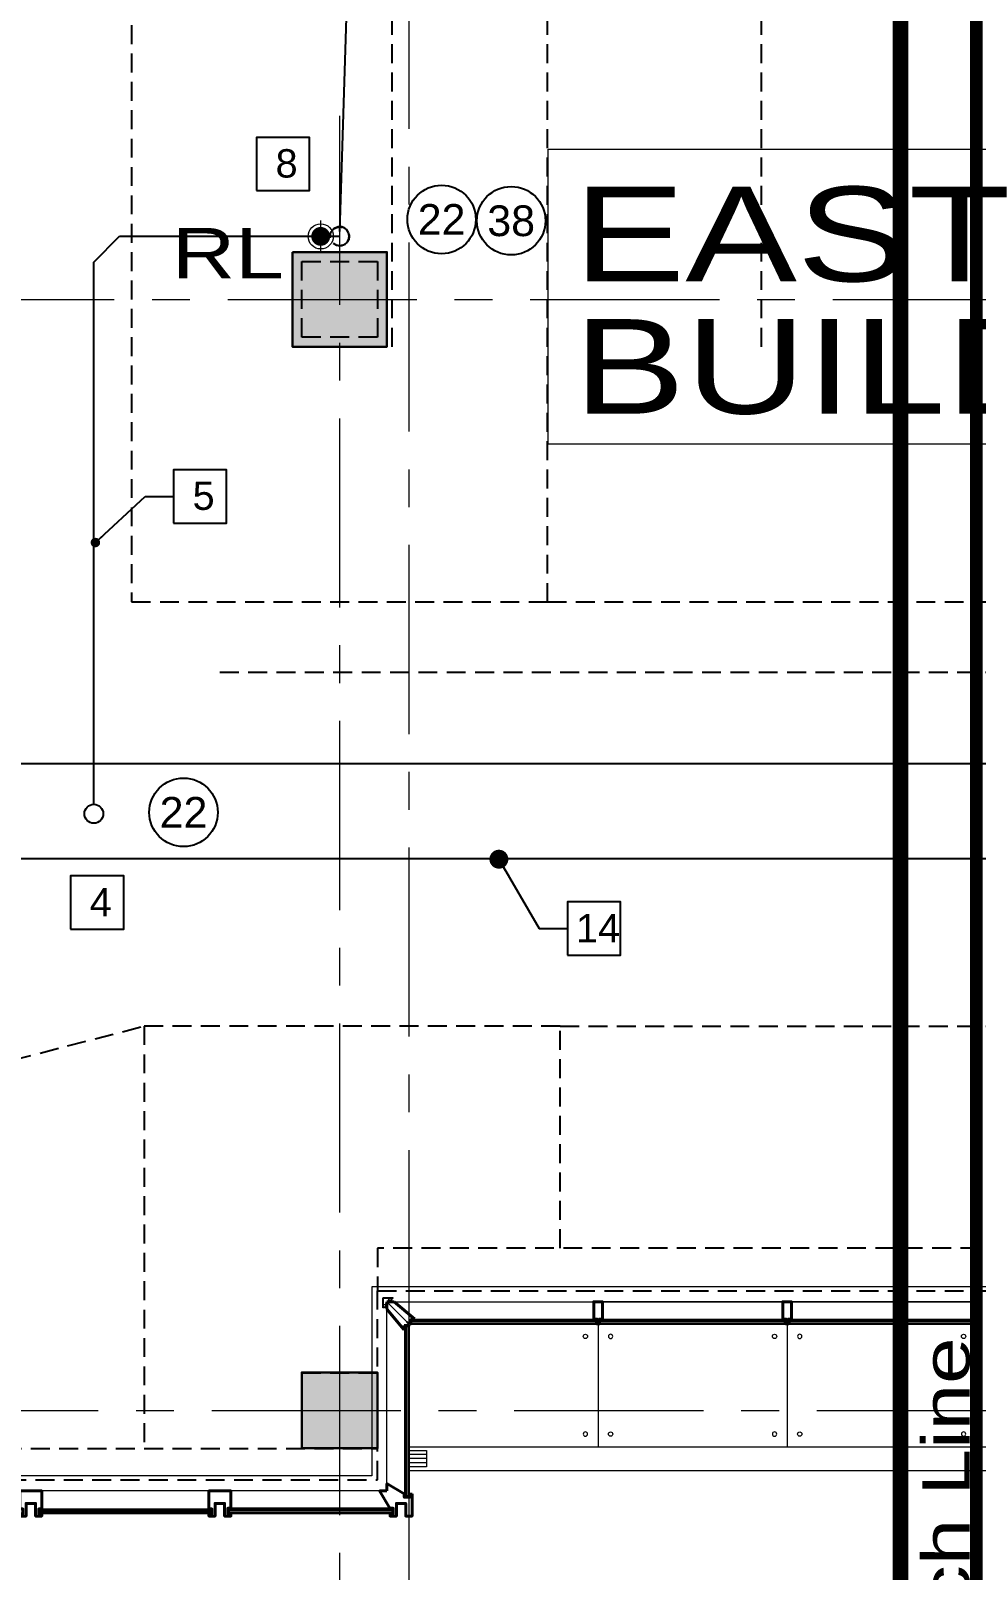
# Model space of a CAD drawing. Header units: inches. Extents: x -26500 to -19632, y -3347 to 2257.
# Drawn here: x -22981 to -22681, y -36.1 to 452.4 of the extents above; entities that cross this region are included whole.
import ezdxf
from ezdxf.enums import TextEntityAlignment as Align

# ---------------------------------------------------------------- set-up
doc = ezdxf.new("R2010")
doc.units = ezdxf.units.IN
doc.header["$LTSCALE"] = 48
doc.header["$MEASUREMENT"] = 0
for name, pattern in [('A105$0$CENTER', [2, 1.25, -0.25, 0.25, -0.25]), ('A105$0$DGN Style 4', [377.27725, 188.5208, -94.2604, 0.235651, -94.2604]), ('Matchline$0$DASHED', [0.75, 0.5, -0.25]), ('NB - 9th floor_plan$0$HIDDEN2', [0.1875, 0.125, -0.0625]), ('NB - 9th floor_plan$0$PHANTOM2', [1.25, 0.625, -0.125, 0.125, -0.125, 0.125, -0.125])]:
    doc.linetypes.add(name, pattern=pattern)
for name, color, linetype in [('A105$0$A-ANNO-PATT-1-5', 8, 'Continuous'), ('A105$0$A-ANNO-PATT-4-12', 8, 'Continuous'), ('A105$0$A-ANNO-TEXT', 8, 'Continuous'), ('A105$0$A-COLS-COL1-5', 8, 'Continuous'), ('A105$0$A-COLS-COL4-12', 8, 'Continuous'), ('A105$0$A-FLOR-SLAB', 8, 'Continuous'), ('A105$0$A-FLOR-SLEEVE', 8, 'Continuous'), ('A105$0$A-GLAZ', 8, 'Continuous'), ('A105$0$A-GLAZ-ABOVE', 8, 'Continuous'), ('A105$0$A-GLAZ-FULL', 8, 'Continuous'), ('A105$0$A-GRID-GRD1-12', 8, 'Continuous'), ('A105$0$A-GRID-GRDP0-14', 8, 'Continuous'), ('A105$0$A-GRID-GRDP0-15', 8, 'Continuous'), ('A105$0$A-ROOF-GUTR', 8, 'Continuous'), ('A105$0$A-ROOF-LEAD-3-12', 8, 'Continuous'), ('A105$0$A-ROOF-SKYL', 8, 'Continuous'), ('A105$0$A-SCREEN-BEAM-GUTTER-4th', 8, 'Continuous'), ('ANNTEXT', 6, 'Continuous'), ('ETEXT', 6, 'Continuous'), ('F-Sprn-Pipe', 133, 'Continuous'), ('Matchline$0$Match Line', 5, 'Matchline$0$DASHED'), ('NB - 9th floor_plan$0$STCCOLS1', 1, 'NB - 9th floor_plan$0$HIDDEN2'), ('NB - 9th floor_plan$0$STDROPS', 1, 'NB - 9th floor_plan$0$HIDDEN2'), ('NB - 9th floor_plan$0$STMATCHLINE', 1, 'NB - 9th floor_plan$0$HIDDEN2'), ('NB - 9th floor_plan$0$STREINFB', 1, 'NB - 9th floor_plan$0$HIDDEN2'), ('NB - 9th floor_plan$0$STSLABEDGE', 1, 'NB - 9th floor_plan$0$HIDDEN2'), ('NB - 9th floor_plan$0$STSLABNOTCH', 1, 'NB - 9th floor_plan$0$HIDDEN2'), ('NB - 9th floor_plan$0$STWETSTACK', 1, 'NB - 9th floor_plan$0$HIDDEN2'), ('P-Anno-Symb @ 96', 6, 'Continuous'), ('P-Anno-Text', 6, 'Continuous'), ('P-Pipe-Ftng @ 96', 134, 'Continuous'), ('P-Strm-Pipe', 13, 'RAINL'), ('P-Text', 6, 'Continuous'), ('XREF', 7, 'Continuous')]:
    doc.layers.add(name, color=color, linetype=linetype)
doc.styles.add('A105$0$style-Arial', font='arial.ttf')
doc.styles.add('ANNTEXT', font='romans.shx')
doc.styles.add('MAMEP ANNO', font='arial.ttf', dxfattribs={"height": 0.078125})
doc.styles.add('Matchline$0$Style-arial', font='arial.shx')
doc.styles.add('P-00-JAR', font='arial.ttf')
doc.styles.add('Simplex', font='simplex.shx')
doc.styles.get("Standard").update_dxf_attribs({"font": 'simplex.shx'})
doc.linetypes.add('RAINL', pattern='A,4,-0.25,["RL",Simplex,S=0.1,R=0,X=-0.1,Y=-0.05],-0.25,0.25', length=4.75)
doc.dimstyles.new('STANDARD$7', dxfattribs={"dimtxt": 0.18, "dimasz": 0.125, "dimexe": 0.18, "dimexo": 0.06, "dimgap": 0.09, "dimtad": 0, "dimtih": 1, "dimtoh": 1, "dimdec": 4, "dimzin": 0, "dimdsep": 46, "dimtxsty": 'Standard', "dimcen": 0.09, "dimadec": 0, "dimazin": 0, "dimtfac": 1, "dimtdec": 4, "dimtofl": 0, "dimtmove": 0, "dimatfit": 3, "dimfxl": 1, "dimtolj": 1, "dimtzin": 0, "dimarcsym": 0})

# ---------------------------------------------------------------- blocks, each defined once
blk = doc.blocks.new('Matchline')
at = {"layer": 'Matchline$0$Match Line', "color": 5, "lineweight": 0, "transparency": 33554687, "const_width": 4}
blk.add_lwpolyline([(-22681.02, 2080.37), (-22681.02, -161.85)], dxfattribs=at)
at = {"layer": 'Matchline$0$Match Line', "color": 5, "linetype": 'Continuous', "lineweight": 30, "transparency": 33554687, "insert": (-22682.91, -92.03), "char_height": 15, "attachment_point": 7, "rotation": 90, "line_spacing_factor": 0.84, "style": 'Matchline$0$Style-arial'}
blk.add_mtext('{\\W1.2667;Match Line}', dxfattribs=at)
blk = doc.blocks.new('NB - 9th floor_plan')
at = {"layer": 'NB - 9th floor_plan$0$STCCOLS1', "transparency": 33554687, "elevation": 0}
blk.add_lwpolyline([(-22895.02, 379.16), (-22871.02, 379.16), (-22871.02, 355.16), (-22895.02, 355.16)], close=True, dxfattribs=at)
at = {"layer": 'NB - 9th floor_plan$0$STCCOLS1', "transparency": 33554687}
blk.add_lwpolyline([(-22895.02, 26.59), (-22871.02, 26.59), (-22871.02, 2.59), (-22895.02, 2.59)], close=True, dxfattribs=at)
at = {"layer": 'NB - 9th floor_plan$0$STDROPS', "transparency": 33554687}
for p, q in [((-22817.02, 271.16), (-22545.02, 271.16)), ((-23161.02, 80.59), (-22945.02, 136.59)), ((-22813.02, 136.59), (-22549.02, 136.59)), ((-23161.02, 2.59), (-22945.02, 2.59))]:
    blk.add_line(p, q, dxfattribs=at)
at = {"layer": 'NB - 9th floor_plan$0$STDROPS', "transparency": 33554687, "elevation": 0}
blk.add_lwpolyline([(-22949.02, 271.16), (-22817.02, 271.16), (-22817.02, 463.16), (-22949.02, 463.16)], close=True, dxfattribs=at)
at = {"layer": 'NB - 9th floor_plan$0$STDROPS', "transparency": 33554687}
blk.add_lwpolyline([(-22813.02, 66.09), (-22813.02, 136.59), (-22945.02, 136.59), (-22945.02, 2.59), (-22871.02, 2.59)], dxfattribs=at)
at = {"layer": 'NB - 9th floor_plan$0$STMATCHLINE', "linetype": 'NB - 9th floor_plan$0$PHANTOM2', "transparency": 33554687, "const_width": 5}
blk.add_lwpolyline([(-22705.02, -462.86), (-22705.02, 1870.29)], dxfattribs=at)
at = {"layer": 'NB - 9th floor_plan$0$STREINFB', "transparency": 33554687}
blk.add_line((-22921.03, 248.83), (-22441.03, 248.83), dxfattribs=at)
for points in [[(-22866.3, 352.16), (-22866.3, 1141.09)], [(-22749.11, 352.16), (-22749.11, 1141.09)]]:
    blk.add_lwpolyline(points, dxfattribs=at)
at = {"layer": 'NB - 9th floor_plan$0$STSLABEDGE', "transparency": 33554687, "elevation": 0}
blk.add_lwpolyline([(-24584.31, 246.25), (-24410.52, 169.31), (-24410.52, -7.4), (-22871.02, -7.4), (-22871.02, 52.59), (-22491.02, 52.59), (-22491.02, -7.4), (-21071.52, -7.4), (-21071.52, 1531.59), (-23870.52, 1531.6), (-23870.52, 1357.71), (-23921.15, 1307.64), (-24082.68, 1379.16), (-24584.31, 246.25)], close=True, dxfattribs=at)
at = {"layer": 'NB - 9th floor_plan$0$STSLABNOTCH', "transparency": 33554687, "elevation": 0}
blk.add_lwpolyline([(-22871.02, 52.59), (-22491.02, 52.59), (-22491.02, 66.09), (-22871.02, 66.09)], close=True, dxfattribs=at)
at = {"layer": 'NB - 9th floor_plan$0$STWETSTACK', "transparency": 33554687}
blk.add_circle((-22883.02, 387.16, 0), 3, dxfattribs=at)
blk = doc.blocks.new('ZA_SQR')
blk.add_lwpolyline([(-0.703125, -0.703125), (0.703125, -0.703125), (0.703125, 0.703125), (-0.703125, 0.703125)], close=True)
at = {"layer": 'ANNTEXT', "style": 'ANNTEXT'}
blk.add_attdef('SQRID', text='', height=0.75, dxfattribs=at).set_placement((0, 0), align=Align.MIDDLE)
at = {"layer": 'ANNTEXT', "style": 'ANNTEXT', "flags": 1}
blk.add_attdef('SQRDESCRIPTION', text='', height=0.75, dxfattribs=at).set_placement((0, -2.125), align=Align.MIDDLE)
blk = doc.blocks.new('VAL-PLBG-PipeUpTakeoff-Anno')
at = {"color": 0, "linetype": 'ByBlock'}
blk.add_circle((0.0002, 0), 0.0312, dxfattribs=at)
blk = doc.blocks.new('VAL-PLBG-PipeDn-Anno')
at = {"color": 0, "linetype": 'ByBlock'}
blk.add_arc((0, 0), 0.0312, 47.0744, 312.9256, dxfattribs=at)
blk = doc.blocks.new('*U193')
at = {"color": 0, "linetype": 'Continuous'}
blk.add_circle((0, 0), 0.1132, dxfattribs=at)
at = {"color": 0, "linetype": 'ByBlock', "style": 'MAMEP ANNO'}
blk.add_attdef('ID', text='', height=0.1016, dxfattribs=at).set_placement((0, 0), align=Align.MIDDLE_CENTER)
blk = doc.blocks.new('A105$0$CW10FLEVOFF')
at = {"layer": 'A105$0$A-GLAZ-FULL', "linetype": 'Continuous', "lineweight": 0}
for p, q in [((58.62, 0.5), (0, 0.5)), ((120, 0.5), (61.37, 0.5)), ((59.37, -5.75), (0.62, -5.75)), ((59.37, -6.25), (0.62, -6.25)), ((119.37, -5.75), (60.62, -5.75)), ((119.37, -6.25), (60.62, -6.25))]:
    blk.add_line(p, q, dxfattribs=at)
at = {"layer": 'A105$0$A-GLAZ-FULL', "linetype": 'Continuous', "lineweight": 30}
for p, q in [((59.37, -5.25), (0.62, -5.25)), ((0.62, -5.25), (0.62, -6.5)), ((59.37, -6.5), (0.62, -6.5)), ((119.37, -5.25), (60.62, -5.25)), ((119.37, -6.5), (60.62, -6.5)), ((119.37, -5.25), (119.37, -6.5))]:
    blk.add_line(p, q, dxfattribs=at)
at = {"layer": 'A105$0$A-GLAZ-FULL', "linetype": 'Continuous', "lineweight": 40}
for p, q in [((59.37, -5.25), (59.37, -6.5)), ((60.62, -5.25), (60.62, -6.5))]:
    blk.add_line(p, q, dxfattribs=at)
at = {"layer": 'A105$0$A-GLAZ-FULL', "linetype": 'Continuous', "lineweight": 40, "flags": 128}
for points in [[(0, -5.91), (0.25, -5.91), (0.25, -6.5), (0.37, -6.5), (0.37, -5), (1.37, -5), (1.37, 0.5), (0, 0.5)], [(60, -5.91), (59.75, -5.91), (59.75, -6.5), (59.63, -6.5), (59.63, -5), (58.63, -5), (58.63, 0.5), (60, 0.5)], [(60, -5.91), (60.25, -5.91), (60.25, -6.5), (60.37, -6.5), (60.37, -5), (61.37, -5), (61.37, 0.5), (60, 0.5)], [(120, -5.91), (119.75, -5.91), (119.75, -6.5), (119.63, -6.5), (119.63, -5), (118.63, -5), (118.63, 0.5), (120, 0.5)]]:
    blk.add_lwpolyline(points, dxfattribs=at)
at = {"layer": 'A105$0$A-GLAZ-FULL', "linetype": 'Continuous', "lineweight": 30}
blk.add_arc((0.5, -6.62), 0.177, 45, 135, dxfattribs=at)
at = {"layer": 'A105$0$A-GLAZ-FULL', "linetype": 'Continuous', "lineweight": 40}
for centre in [(59.5, -6.62), (60.5, -6.62), (119.5, -6.62)]:
    blk.add_arc(centre, 0.177, 45, 135, dxfattribs=at)
blk = doc.blocks.new('*U992')
at = {"layer": 'A105$0$A-GLAZ-FULL', "linetype": 'A105$0$DGN Style 4', "lineweight": 0}
blk.add_line((-4.38, 4.38), (2.62, -2.62), dxfattribs=at)
at = {"layer": 'A105$0$A-GLAZ-FULL', "linetype": 'Continuous', "lineweight": 40}
for p, q in [((-2.08, 4.38), (-4.38, 4.38)), ((-4.38, 2.08), (-4.38, 4.38)), ((1.02, -4.37), (-4.38, 2.08)), ((4.37, -1.02), (-2.08, 4.38)), ((1.13, -4.37), (1.02, -4.37)), ((1.13, -3.12), (1.13, -4.37)), ((2.62, -3.12), (1.13, -3.12)), ((2.32, -2.32), (2.14, -2.49)), ((2.14, -2.49), (2.62, -2.98)), ((2.32, -2.32), (2.49, -2.14)), ((2.49, -2.14), (2.98, -2.62)), ((2.62, -2.98), (2.62, -3.12)), ((2.98, -2.62), (3.12, -2.62)), ((3.12, -1.13), (4.37, -1.13)), ((3.12, -2.62), (3.12, -1.13)), ((4.37, -1.13), (4.37, -1.02))]:
    blk.add_line(p, q, dxfattribs=at)
at = {"layer": 'A105$0$A-GLAZ-FULL', "linetype": 'Continuous', "lineweight": 0}
for p, q in [((-4.38, 2.08), (1.02, -4.37)), ((-2.08, 4.38), (4.37, -1.02))]:
    blk.add_line(p, q, dxfattribs=at)
at = {"layer": 'A105$0$A-GLAZ-FULL', "linetype": 'Continuous', "lineweight": 30}
for p, q in [((1.38, -3.37), (2.62, -3.37)), ((3.37, -1.38), (3.37, -2.62))]:
    blk.add_line(p, q, dxfattribs=at)
at = {"layer": 'A105$0$A-GLAZ-FULL', "linetype": 'Continuous', "lineweight": 40}
blk.add_arc((2.75, -3.25), 0.177, 135, 225, dxfattribs=at)
at = {"layer": 'A105$0$A-GLAZ-FULL', "linetype": 'Continuous', "lineweight": 40, "extrusion": (0, 0, -1)}
blk.add_arc((-3.25, -2.75), 0.177, 45, 135, dxfattribs=at)
blk = doc.blocks.new('*U1001')
at = {"layer": 'A105$0$A-GLAZ-FULL', "linetype": 'Continuous', "lineweight": 13}
for p, q in [((0.65, 0.59), (-0.35, 0.59)), ((-0.35, 0.59), (-0.35, -0.23)), ((-0.3, -0.23), (-0.3, 0.54)), ((-0.3, 0.54), (0.26, 0.54)), ((0.26, 0.54), (0.26, 0.45)), ((0.26, 0.45), (0.37, 0.45)), ((0.31, 0.49), (0.31, 0.54)), ((0.31, 0.54), (0.61, 0.54)), ((0.37, 0.49), (0.31, 0.49)), ((0.37, 0.45), (0.37, 0.49)), ((0.61, 0.49), (0.55, 0.49)), ((0.55, 0.49), (0.55, 0.45)), ((0.55, 0.45), (0.65, 0.45)), ((0.61, 0.54), (0.61, 0.49)), ((0.65, 0.45), (0.65, 0.59)), ((-0.57, -0.23), (-0.65, -0.23)), ((-0.65, -0.23), (-0.65, -0.59)), ((-0.65, -0.59), (-0.6, -0.59)), ((-0.6, -0.39), (-0.6, -0.29)), ((-0.6, -0.29), (0.19, -0.29)), ((-0.6, -0.51), (-0.56, -0.39)), ((-0.56, -0.39), (-0.6, -0.39)), ((-0.6, -0.59), (-0.6, -0.51)), ((-0.44, -0.2), (-0.57, -0.23)), ((-0.44, -0.23), (-0.44, -0.2)), ((-0.35, -0.23), (-0.44, -0.23)), ((0.37, -0.23), (-0.3, -0.23)), ((0.19, -0.39), (0.15, -0.39)), ((0.15, -0.39), (0.19, -0.51)), ((0.19, -0.29), (0.19, -0.39)), ((0.19, -0.51), (0.19, -0.59)), ((0.19, -0.59), (0.23, -0.59)), ((0.23, -0.59), (0.23, -0.37)), ((0.23, -0.37), (0.61, -0.37)), ((0.31, -0.32), (0.31, -0.27)), ((0.31, -0.27), (0.37, -0.27)), ((0.61, -0.32), (0.31, -0.32)), ((0.37, -0.27), (0.37, -0.23)), ((0.65, -0.23), (0.55, -0.23)), ((0.55, -0.23), (0.55, -0.27)), ((0.55, -0.27), (0.61, -0.27)), ((0.61, -0.27), (0.61, -0.32)), ((0.61, -0.37), (0.61, -0.59)), ((0.61, -0.59), (0.65, -0.59)), ((0.65, -0.59), (0.65, -0.23))]:
    blk.add_line(p, q, dxfattribs=at)
at = {"layer": 'A105$0$A-GLAZ-FULL', "lineweight": 13, "flags": 128}
for points in [[(0.39, 0.5), (0.38, 0.44), (0.38, 0.37), (0.33, 0.18)], [(0.39, -0.29), (0.38, -0.23), (0.38, -0.16), (0.33, 0.03)], [(0.55, 0.51), (0.36, 0.51)], [(0.55, -0.3), (0.36, -0.3)]]:
    blk.add_lwpolyline(points, dxfattribs=at)
at = {"layer": 'A105$0$A-GLAZ-FULL', "lineweight": 13}
for points in [[(0.41, 0.5), (0.41, 0.44), (0.41, 0.38), (0.4, 0.34), (0.4, 0.31), (0.37, 0.18)], [(0.41, -0.29), (0.41, -0.23), (0.41, -0.17), (0.4, -0.12), (0.4, -0.1), (0.37, 0.03)], [(0.45, 0.51), (0.44, 0.4), (0.45, 0.34), (0.44, 0.31), (0.44, 0.18)], [(0.45, -0.3), (0.44, -0.19), (0.45, -0.12), (0.44, -0.1), (0.44, 0.03)], [(0.47, 0.51), (0.47, 0.49), (0.46, 0.45), (0.47, 0.36), (0.49, 0.31), (0.51, 0.18)], [(0.47, -0.3), (0.47, -0.28), (0.46, -0.24), (0.47, -0.15), (0.49, -0.1), (0.51, 0.03)], [(0.5, 0.51), (0.5, 0.47), (0.5, 0.41), (0.53, 0.34), (0.54, 0.31), (0.59, 0.18)], [(0.5, -0.29), (0.5, -0.26), (0.5, -0.2), (0.53, -0.13), (0.54, -0.1), (0.59, 0.03)], [(0.53, 0.51), (0.52, 0.46), (0.53, 0.41), (0.57, 0.34), (0.59, 0.31), (0.64, 0.18)], [(0.53, -0.29), (0.52, -0.24), (0.53, -0.2), (0.57, -0.12), (0.59, -0.1), (0.64, 0.03)]]:
    blk.add_open_spline(points, degree=3, dxfattribs=at)
blk = doc.blocks.new('*U1002')
at = {"layer": 'A105$0$A-GLAZ-FULL', "linetype": 'Continuous', "lineweight": 13}
for p, q in [((-0.59, -0.65), (-0.59, 0.35)), ((-0.59, 0.35), (0.23, 0.35)), ((0.23, 0.3), (-0.54, 0.3)), ((-0.54, 0.3), (-0.54, -0.26)), ((0.2, 0.44), (0.23, 0.57)), ((0.23, 0.44), (0.2, 0.44)), ((0.23, 0.57), (0.23, 0.65)), ((0.23, 0.65), (0.59, 0.65)), ((0.23, 0.35), (0.23, 0.44)), ((0.23, -0.37), (0.23, 0.3)), ((0.39, 0.6), (0.29, 0.6)), ((0.29, 0.6), (0.29, -0.19)), ((0.51, 0.6), (0.39, 0.56)), ((0.39, 0.56), (0.39, 0.6)), ((0.59, 0.6), (0.51, 0.6)), ((0.59, 0.65), (0.59, 0.6)), ((-0.45, -0.65), (-0.59, -0.65)), ((-0.54, -0.26), (-0.45, -0.26)), ((-0.49, -0.31), (-0.54, -0.31)), ((-0.54, -0.31), (-0.54, -0.61)), ((-0.54, -0.61), (-0.49, -0.61)), ((-0.49, -0.37), (-0.49, -0.31)), ((-0.45, -0.37), (-0.49, -0.37)), ((-0.49, -0.61), (-0.49, -0.55)), ((-0.49, -0.55), (-0.45, -0.55)), ((-0.45, -0.26), (-0.45, -0.37)), ((-0.45, -0.55), (-0.45, -0.65)), ((0.27, -0.37), (0.23, -0.37)), ((0.23, -0.65), (0.23, -0.55)), ((0.23, -0.55), (0.27, -0.55)), ((0.59, -0.65), (0.23, -0.65)), ((0.32, -0.31), (0.27, -0.31)), ((0.27, -0.31), (0.27, -0.37)), ((0.27, -0.55), (0.27, -0.61)), ((0.27, -0.61), (0.32, -0.61)), ((0.29, -0.19), (0.39, -0.19)), ((0.32, -0.61), (0.32, -0.31)), ((0.59, -0.23), (0.37, -0.23)), ((0.37, -0.23), (0.37, -0.61)), ((0.37, -0.61), (0.59, -0.61)), ((0.39, -0.19), (0.39, -0.15)), ((0.39, -0.15), (0.51, -0.19)), ((0.51, -0.19), (0.59, -0.19)), ((0.59, -0.19), (0.59, -0.23)), ((0.59, -0.61), (0.59, -0.65))]:
    blk.add_line(p, q, dxfattribs=at)
at = {"layer": 'A105$0$A-GLAZ-FULL', "lineweight": 13, "flags": 128}
for points in [[(-0.51, -0.55), (-0.51, -0.36)], [(-0.5, -0.39), (-0.44, -0.38), (-0.37, -0.38), (-0.18, -0.33)], [(0.29, -0.39), (0.23, -0.38), (0.16, -0.38), (-0.03, -0.33)], [(0.3, -0.55), (0.3, -0.36)]]:
    blk.add_lwpolyline(points, dxfattribs=at)
at = {"layer": 'A105$0$A-GLAZ-FULL', "lineweight": 13}
for points in [[(-0.51, -0.45), (-0.4, -0.44), (-0.34, -0.45), (-0.31, -0.44), (-0.18, -0.44)], [(-0.51, -0.47), (-0.49, -0.47), (-0.45, -0.46), (-0.36, -0.47), (-0.31, -0.49), (-0.18, -0.51)], [(-0.51, -0.5), (-0.47, -0.5), (-0.41, -0.5), (-0.34, -0.53), (-0.31, -0.54), (-0.18, -0.59)], [(-0.51, -0.53), (-0.46, -0.52), (-0.41, -0.53), (-0.34, -0.57), (-0.31, -0.59), (-0.18, -0.64)], [(-0.5, -0.41), (-0.44, -0.41), (-0.38, -0.41), (-0.34, -0.4), (-0.31, -0.4), (-0.18, -0.37)], [(0.29, -0.41), (0.23, -0.41), (0.17, -0.41), (0.12, -0.4), (0.1, -0.4), (-0.03, -0.37)], [(0.3, -0.45), (0.19, -0.44), (0.12, -0.45), (0.1, -0.44), (-0.03, -0.44)], [(0.3, -0.47), (0.28, -0.47), (0.24, -0.46), (0.15, -0.47), (0.1, -0.49), (-0.03, -0.51)], [(0.29, -0.5), (0.26, -0.5), (0.2, -0.5), (0.13, -0.53), (0.1, -0.54), (-0.03, -0.59)], [(0.29, -0.53), (0.24, -0.52), (0.2, -0.53), (0.12, -0.57), (0.1, -0.59), (-0.03, -0.64)]]:
    blk.add_open_spline(points, degree=3, dxfattribs=at)
blk = doc.blocks.new('*U1022')
at = {"layer": 'A105$0$A-ROOF-GUTR', "linetype": 'Continuous', "lineweight": 0}
for p, q in [((2.75, 1.32), (-2.75, 1.32)), ((2.75, 0), (-2.75, 0)), ((2.75, -1.32), (-2.75, -1.32))]:
    blk.add_line(p, q, dxfattribs=at)
blk.add_3dface([(2.75, -2.58), (-2.75, -2.58), (-2.75, 2.58), (2.75, 2.58)], dxfattribs=at)
blk = doc.blocks.new('*D787', base_point=(0, 0))
at = {"layer": 'A105$0$A-FLOR-SLEEVE', "linetype": 'Continuous', "lineweight": 0}
for p, q in [((0, -5), (0, 5)), ((-5, 0), (5, 0))]:
    blk.add_line(p, q, dxfattribs=at)
blk = doc.blocks.new('*U786')
at = {"layer": 'A105$0$A-FLOR-SLEEVE', "linetype": 'Continuous', "lineweight": 13}
blk.add_circle((0, 0), 4, dxfattribs=at)
at = {"layer": 'A105$0$A-FLOR-SLEEVE', "linetype": 'Continuous', "lineweight": 0}
blk.add_blockref('*D787', (0, 0), dxfattribs=at)
blk = doc.blocks.new('*U1036')
at = {"layer": 'A105$0$A-GLAZ', "linetype": 'Continuous', "lineweight": 30}
blk.add_line((24.25, -2.9), (24.25, -4.15), dxfattribs=at)
at = {"layer": 'A105$0$A-GLAZ', "linetype": 'Continuous', "lineweight": 0}
for p in [(30.5, -4.15), (30.5, -4.15), (30.5, -5.15)]:
    blk.add_point(p, dxfattribs=at)
at = {"layer": 'A105$0$A-GLAZ-ABOVE', "linetype": 'Continuous', "lineweight": 40}
for p, q in [((22.5, 5.15), (22.5, 2.85)), ((20.2, 2.85), (22.5, 2.85)), ((28.25, 1.1), (29.5, 1.1)), ((-27.75, -2.9), (-27.75, -4.15)), ((24.25, -2.9), (-27.75, -2.9)), ((24.25, -2.9), (-27.75, -2.9)), ((-27.75, -2.9), (-27.75, -4.15)), ((24.25, -4.15), (-27.75, -4.15)), ((24.25, -4.15), (-27.75, -4.15))]:
    blk.add_line(p, q, dxfattribs=at)
at = {"layer": 'A105$0$A-GLAZ-ABOVE', "linetype": 'Continuous', "lineweight": 0}
for p, q in [((22.5, 2.85), (-27, 2.85)), ((22.5, 2.85), (-27, 2.85)), ((24.25, -3.4), (-27.75, -3.4)), ((24.25, -3.4), (-27.75, -3.4)), ((24.25, -3.9), (-27.75, -3.9)), ((24.25, -3.9), (-27.75, -3.9))]:
    blk.add_line(p, q, dxfattribs=at)
at = {"layer": 'A105$0$A-GLAZ-ABOVE', "linetype": 'Continuous', "lineweight": 40, "flags": 128}
for points in [[(30.5, 1.85), (29.75, 1.85), (29.75, 0.85), (28, 0.85), (28, 1.95), (22.5, 5.15)], [(-30.5, -1.15), (-29, -1.15), (-29, -5.15), (-27, -5.15), (-27, -4.4), (-28, -4.4), (-28, -2.65), (-27, -2.65), (-27, 2.85), (-30.5, 2.85)], [(-30.5, -1.15), (-29, -1.15), (-29, -5.15), (-27, -5.15), (-27, -4.4), (-28, -4.4), (-28, -2.65), (-27, -2.65), (-27, 2.85), (-30.5, 2.85)], [(27, -1.14), (25.5, -1.14), (25.5, -5.15), (23.5, -5.15), (23.5, -4.4), (24.5, -4.4), (24.5, -2.65), (23.4, -2.65), (20.2, 2.85)], [(27, -1.14), (28.5, -1.14), (28.5, -5.15), (30.5, -5.15), (30.5, -4.4), (30.5, -2.9), (30.5, 1.86)]]:
    blk.add_lwpolyline(points, dxfattribs=at)
blk = doc.blocks.new('A105')
at = {"layer": 'A105$0$A-ROOF-LEAD-3-12', "lineweight": 13, "transparency": 33554687}
h = blk.add_hatch(color=256, dxfattribs=at)
edge = h.paths.add_edge_path()
edge.add_arc((-22889.0236, 387.1574), 3, 0, 360)
at = {"layer": 'A105$0$A-ANNO-PATT-1-5', "lineweight": 30, "transparency": 33554687}
blk.add_solid([(-22868.0236, 352.1574), (-22868.0236, 382.1574), (-22898.0236, 352.1574), (-22898.0236, 382.1574)], dxfattribs=at)
at = {"layer": 'A105$0$A-ANNO-PATT-4-12', "lineweight": 30, "transparency": 33554687}
blk.add_solid([(-22871.0236, 2.6574), (-22871.0236, 26.6574), (-22895.0236, 2.6574), (-22895.0236, 26.6574)], dxfattribs=at)
blk.add_3dface([(-22895.0236, 2.6574), (-22871.0236, 2.6574), (-22871.0236, 26.6574), (-22895.0236, 26.6574)], dxfattribs=at)
at = {"layer": 'A105$0$A-ANNO-TEXT', "lineweight": 13, "transparency": 33554687}
blk.add_3dface([(-22816.8644, 414.8012), (-22559.5507, 414.8012), (-22559.5507, 321.2066), (-22816.8644, 321.2066)], dxfattribs=at)
at = {"layer": 'A105$0$A-COLS-COL1-5', "lineweight": 30, "transparency": 33554687}
blk.add_3dface([(-22898.0236, 382.1574), (-22868.0236, 382.1574), (-22868.0236, 352.1574), (-22898.0236, 352.1574)], dxfattribs=at)
at = {"layer": 'A105$0$A-COLS-COL4-12', "lineweight": 30, "transparency": 33554687}
blk.add_3dface([(-22895.0236, 2.6574), (-22871.0236, 2.6574), (-22871.0236, 26.6574), (-22895.0236, 26.6574)], dxfattribs=at)
at = {"layer": 'A105$0$A-FLOR-SLAB', "lineweight": 0, "transparency": 33554687, "flags": 128}
blk.add_lwpolyline([(-23869.2731, 1530.3475), (-21072.7739, 1530.3449), (-21072.7739, -6.1545), (-22489.2736, -6.1545), (-22489.2736, 53.8448), (-22872.7736, 53.8448), (-22872.7736, -6.1545), (-24409.272, -6.1545)], dxfattribs=at)
at = {"layer": 'A105$0$A-GLAZ-ABOVE', "lineweight": 0, "transparency": 33554687}
for p, q in [((-22924.5239, -10.9045), (-22977.5239, -10.9045)), ((-22923.7739, -17.1545), (-22978.2739, -17.1545)), ((-22923.7739, -17.6545), (-22978.2739, -17.6545))]:
    blk.add_line(p, q, dxfattribs=at)
at = {"layer": 'A105$0$A-GLAZ-ABOVE', "lineweight": 40, "transparency": 33554687}
for p, q in [((-22923.7739, -16.9045), (-22978.2739, -16.9045)), ((-22978.2739, -16.9045), (-22978.2739, -17.9045)), ((-22923.7739, -17.9045), (-22978.2739, -17.9045)), ((-22923.7739, -16.9045), (-22923.7739, -17.9045)), ((-22918.2739, -16.9045), (-22918.2739, -17.9045))]:
    blk.add_line(p, q, dxfattribs=at)
at = {"layer": 'A105$0$A-GLAZ-ABOVE', "lineweight": 40, "transparency": 33554687, "flags": 128}
for points in [[(-22981.0236, -14.9045), (-22982.5234, -14.9045), (-22982.5234, -18.9045), (-22984.5234, -18.9045), (-22984.5234, -18.1545), (-22983.5234, -18.1545), (-22983.5234, -16.6545), (-22984.5234, -16.6545), (-22984.5234, -10.9045), (-22981.0236, -10.9045)], [(-22981.0236, -14.9045), (-22979.5239, -14.9045), (-22979.5239, -18.9045), (-22977.5239, -18.9045), (-22977.5239, -18.1545), (-22978.5239, -18.1545), (-22978.5239, -16.6545), (-22977.5239, -16.6545), (-22977.5239, -10.9045), (-22981.0236, -10.9045)], [(-22921.0236, -14.9045), (-22922.5239, -14.9045), (-22922.5239, -18.9045), (-22924.5239, -18.9045), (-22924.5239, -18.1545), (-22923.5239, -18.1545), (-22923.5239, -16.6545), (-22924.5239, -16.6545), (-22924.5239, -10.9045), (-22921.0236, -10.9045)], [(-22921.0236, -14.9045), (-22919.5239, -14.9045), (-22919.5239, -18.9045), (-22917.5239, -18.9045), (-22917.5239, -18.1545), (-22918.5239, -18.1545), (-22918.5239, -16.6545), (-22917.5239, -16.6545), (-22917.5239, -10.9045), (-22921.0236, -10.9045)]]:
    blk.add_lwpolyline(points, dxfattribs=at)
at = {"layer": 'A105$0$A-GLAZ-FULL', "lineweight": 0, "transparency": 33554687}
for p, q in [((-22868.0236, 49.0948), (-22681.0238, 49.0964)), ((-22861.7732, 41.3449), (-22861.7732, -12.6552)), ((-22861.2732, 41.3449), (-22861.2732, -12.6552)), ((-22860.2736, 42.8444), (-22801.6481, 42.8444)), ((-22860.2736, 42.3444), (-22801.6481, 42.3444))]:
    blk.add_line(p, q, dxfattribs=at)
at = {"layer": 'A105$0$A-GLAZ-FULL', "lineweight": 30, "transparency": 33554687}
for p, q in [((-22862.2732, 41.3449), (-22862.2732, -12.6552)), ((-22861.0232, 41.3449), (-22861.0232, -12.6552)), ((-22860.2736, 43.3444), (-22801.6481, 43.3444)), ((-22860.2736, 42.0944), (-22801.6481, 42.0944)), ((-22801.6481, 43.3444), (-22801.6481, 42.0944))]:
    blk.add_line(p, q, dxfattribs=at)
at = {"layer": 'A105$0$A-GLAZ-FULL', "lineweight": 0, "transparency": 33554687, "flags": 128}
blk.add_lwpolyline([(-22868.0236, -10.9045), (-22868.0236, 49.0948)], dxfattribs=at)
at = {"layer": 'A105$0$A-GLAZ-FULL', "lineweight": 40, "transparency": 33554687, "flags": 128}
blk.add_lwpolyline([(-22801.0236, 42.6882), (-22801.2731, 42.6882), (-22801.2731, 42.0944), (-22801.3981, 42.0944), (-22801.3981, 43.5944), (-22802.3981, 43.5944), (-22802.3981, 49.0944), (-22801.0236, 49.0944)], dxfattribs=at)
at = {"layer": 'A105$0$A-GLAZ-FULL', "lineweight": 30, "transparency": 33554687, "extrusion": (0, 0, -1)}
blk.add_arc((22801.5231, 41.9694), 0.1768, 45, 135, dxfattribs=at)
at = {"layer": 'A105$0$A-GLAZ-FULL', "lineweight": 13, "transparency": 33554687}
for points in [[(-22869.2616, 50.2828), (-22866.079, 50.2828), (-22866.079, 50.3328), (-22869.2616, 50.3328)], [(-22869.2116, 50.2828), (-22869.2116, 47.1503), (-22869.2616, 47.1503), (-22869.2616, 50.2828)]]:
    blk.add_3dface(points, dxfattribs=at)
at = {"layer": 'A105$0$A-GRID-GRD1-12', "linetype": 'A105$0$CENTER', "lineweight": 0, "transparency": 33554687}
blk.add_line((-24363.5994, 14.5949), (-20442.3539, 14.5949), dxfattribs=at)
at = {"layer": 'A105$0$A-GRID-GRDP0-14', "linetype": 'A105$0$CENTER', "lineweight": 0, "transparency": 33554687}
blk.add_line((-22883.0236, 425.4117), (-22883.0236, -201.1205), dxfattribs=at)
at = {"layer": 'A105$0$A-GRID-GRDP0-15', "linetype": 'A105$0$CENTER', "lineweight": 0, "transparency": 33554687}
for p, q in [((-22861.0236, 2113.2362), (-22861.0236, -797.9051)), ((-24358.5266, 367.1574), (-20364.9322, 367.1574))]:
    blk.add_line(p, q, dxfattribs=at)
at = {"layer": 'A105$0$A-ROOF-SKYL', "lineweight": 0, "transparency": 33554559}
for p, q in [((-22801.0236, 42.0944), (-22801.0236, 3.095)), ((-22741.0236, 42.0944), (-22741.0236, 3.095))]:
    blk.add_line(p, q, dxfattribs=at)
at = {"layer": 'A105$0$A-ROOF-SKYL', "lineweight": 13, "transparency": 33554559}
for centre in [(-22805.0236, 38.0912), (-22745.0236, 38.0912), (-22685.0236, 38.0912), (-22797.0236, 7.0983), (-22737.0236, 7.0983)]:
    blk.add_circle(centre, 0.6875, dxfattribs=at)
at = {"layer": 'A105$0$A-ROOF-SKYL', "lineweight": 13, "transparency": 33554559, "extrusion": (0, 0, -1)}
for centre in [(22797.0236, 38.0912), (22737.0236, 38.0912), (22805.0236, 7.0983), (22745.0236, 7.0983), (22685.0236, 7.0983)]:
    blk.add_circle(centre, 0.6875, dxfattribs=at)
at = {"layer": 'A105$0$A-SCREEN-BEAM-GUTTER-4th', "lineweight": 13, "transparency": 33554687}
for p, q in [((-22861.0231, 3.095), (-22501.0241, 3.095)), ((-22861.0236, -4.405), (-22501.0236, -4.405))]:
    blk.add_line(p, q, dxfattribs=at)
at = {"layer": 'A105$0$A-FLOR-SLEEVE', "lineweight": 13, "transparency": 33554687}
blk.add_blockref('*U786', (-22889.0237, 387.1574), dxfattribs=at)
at = {"layer": 'A105$0$A-GLAZ', "lineweight": 0, "transparency": 33554687}
blk.add_blockref('*U1036', (-22890.5227, -13.756), dxfattribs=at)
at = {"layer": 'A105$0$A-GLAZ-FULL', "lineweight": 0, "transparency": 33554687}
blk.add_blockref('*U992', (-22863.6484, 44.7197), dxfattribs=at)
at = {"layer": 'A105$0$A-GLAZ-FULL', "lineweight": 13, "transparency": 33554687}
for name, p in [('*U1001', (-22867.0826, 49.689)), ('*U1002', (-22868.6177, 47.8685))]:
    blk.add_blockref(name, p, dxfattribs=at)
at = {"layer": 'A105$0$A-GLAZ-FULL', "lineweight": 30, "transparency": 33554687}
blk.add_blockref('A105$0$CW10FLEVOFF', (-22801.0236, 48.5944), dxfattribs=at)
at = {"layer": 'A105$0$A-ROOF-GUTR', "lineweight": 0, "transparency": 33554687}
blk.add_blockref('*U1022', (-22858.1651, -0.655), dxfattribs=at)
at = {"layer": 'A105$0$A-ANNO-TEXT', "lineweight": 70, "transparency": 33554687, "style": 'A105$0$style-Arial', "width": 1.266666}
for s, p in [('EAST', (-22808.7305, 372.8995)), ('BUILDING', (-22808.7305, 330.8995))]:
    blk.add_text(s, height=30, dxfattribs=at).set_placement(p)
at = {"layer": 'A105$0$A-ANNO-TEXT', "lineweight": 13, "transparency": 33554687, "style": 'A105$0$style-Arial', "width": 1.246875}
blk.add_text('RL', height=16, dxfattribs=at).set_placement((-22936.2833, 389.8214, 0.2066), align=Align.TOP_LEFT)

msp = doc.modelspace()

# ---------------------------------------------------------------- linework, layer by layer
at = {"layer": 'F-Sprn-Pipe', "ltscale": 0.5}
for p, q in [((-22410.19, 219.78), (-24169.46, 219.78)), ((-23017.91, 189.79), (-22381.95, 189.79))]:
    msp.add_line(p, q, dxfattribs=at)
at = {"layer": 'P-Strm-Pipe'}
for p, q in [((-22878.5, 536.51), (-22883.02, 388.76)), ((-22961.02, 379.03), (-22952.84, 387.21)), ((-22952.84, 387.21), (-22883, 387.21)), ((-22961.02, 206.95), (-22961.02, 379.03))]:
    msp.add_line(p, q, dxfattribs=at)

# ---------------------------------------------------------------- block references
at = {"layer": 'ETEXT', "xscale": 12.00384, "yscale": 12.00384, "zscale": 12.00384}
for p in [(-22900.98, 410.11), (-22927.32, 304.65), (-22959.97, 175.77)]:
    msp.add_blockref('ZA_SQR', p, dxfattribs=at)
at = {"layer": 'ETEXT', "transparency": 33554687, "xscale": 12.00384, "yscale": 12.00384, "zscale": 12.00384}
msp.add_blockref('ZA_SQR', (-22802.32, 167.54), dxfattribs=at)
at = {"layer": 'P-Anno-Symb @ 96', "xscale": 96, "yscale": 96, "zscale": 96}
for p, values in [((-22850.67, 392.53), {'ID': '22'}), ((-22828.59, 392.12), {'ID': '38'}), ((-22932.56, 204.4), {'ID': '22'})]:
    msp.add_blockref('*U193', p, dxfattribs=at).add_auto_attribs(values)
at = {"layer": 'P-Pipe-Ftng @ 96', "xscale": 96, "yscale": 96, "zscale": 96, "rotation": 180}
for name, p in [('VAL-PLBG-PipeDn-Anno', (-22883, 387.21)), ('VAL-PLBG-PipeUpTakeoff-Anno', (-22961, 203.95))]:
    msp.add_blockref(name, p, dxfattribs=at)
at = {"layer": 'XREF', "transparency": 33554467}
msp.add_blockref('A105', (0, 0), dxfattribs=at)
at = {"layer": 'XREF'}
for name in ['Matchline', 'NB - 9th floor_plan']:
    msp.add_blockref(name, (0, 0), dxfattribs=at)

# ---------------------------------------------------------------- texts
at = {"layer": 'P-Anno-Text', "char_height": 9, "width": 184.6435, "attachment_point": 7, "style": 'P-00-JAR'}
for s, insert in [('8', (-22903.34, 405.7)), ('5', (-22929.68, 300.25)), ('4', (-22962.34, 171.36))]:
    msp.add_mtext(s, dxfattribs=dict(at, insert=insert))
at = {"layer": 'P-Anno-Text', "transparency": 33554687, "insert": (-22808.03, 163.14), "char_height": 9, "width": 184.6435, "attachment_point": 7, "style": 'P-00-JAR'}
msp.add_mtext('14', dxfattribs=at)

# ---------------------------------------------------------------- leaders
at = {"layer": 'P-Text'}
msp.add_leader([(-22960.52, 290.01), (-22944.72, 304.65), (-22935.76, 304.65)], dimstyle='STANDARD$7', override={"dimscale": 24, "dimldrblk": 'Dot'}, dxfattribs=at)
at = {"layer": 'P-Text', "transparency": 33554687}
msp.add_leader([(-22832.49, 189.53), (-22819.72, 167.54), (-22810.76, 167.54)], dimstyle='STANDARD$7', override={"dimscale": 24, "dimasz": 0.25, "dimldrblk": 'Dot'}, dxfattribs=at)

doc.saveas('drawing.dxf')
